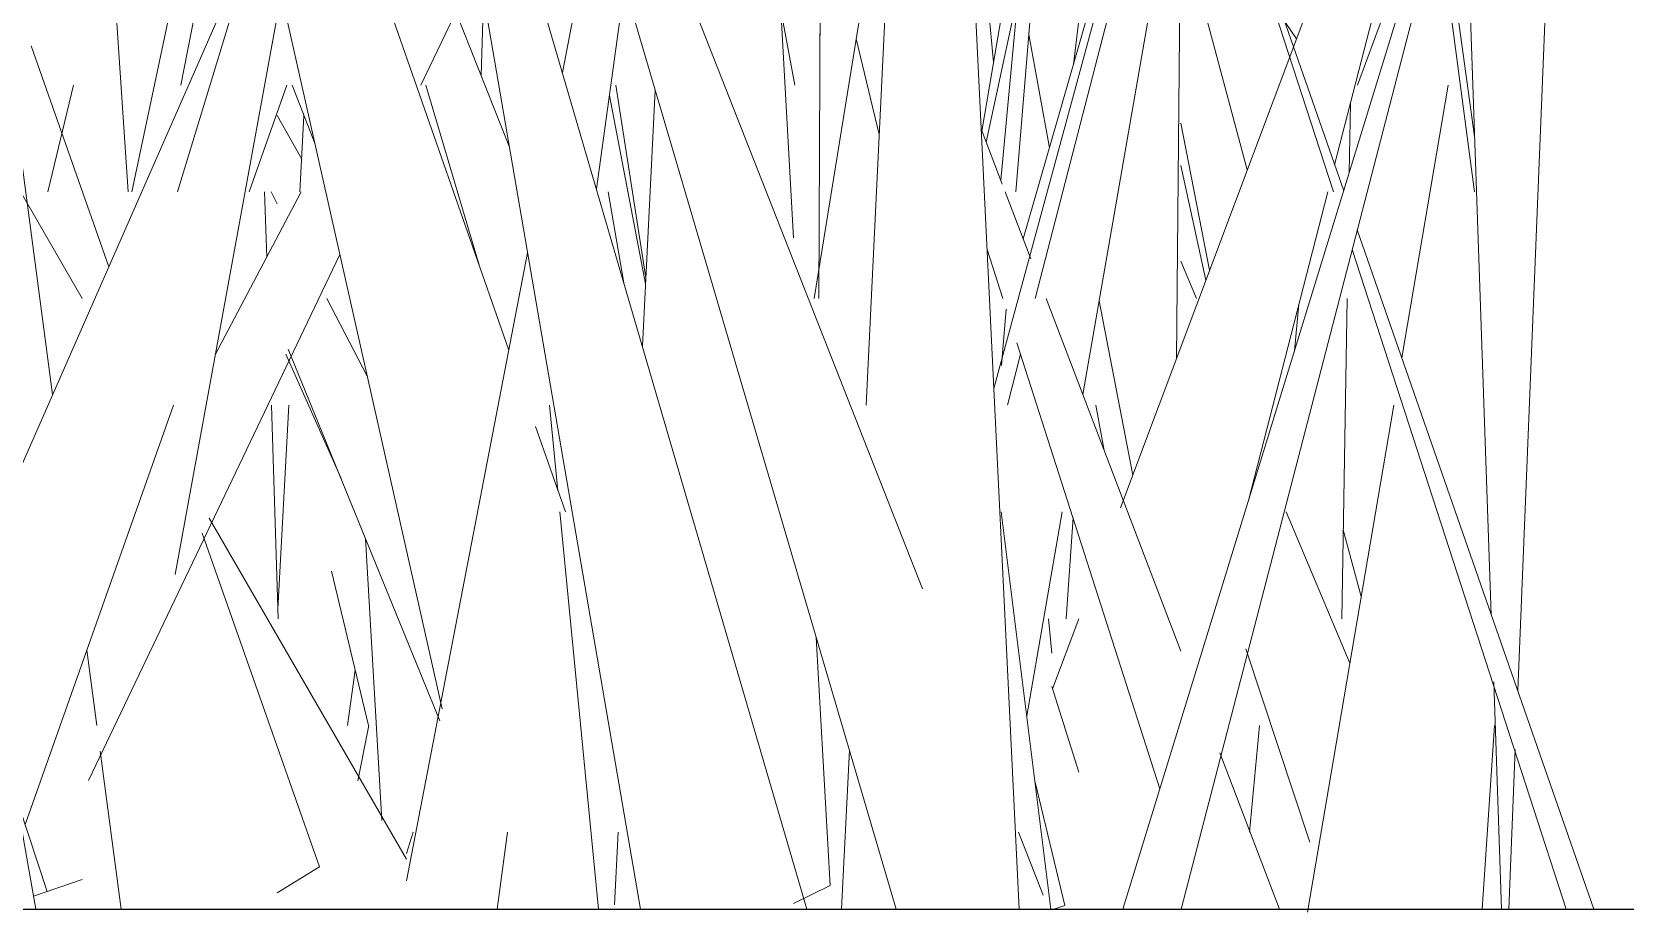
# Model space of a CAD drawing. Header units: millimetres. Extents: x -9575 to 27274, y -4387 to 11354.
# Drawn here: x -6390.26 to -6349.05, y 3047.92 to 3070.68 of the extents above; entities that cross this region are included whole.
import ezdxf

# ---------------------------------------------------------------- set-up
doc = ezdxf.new("R2010")
doc.units = ezdxf.units.MM
doc.layers.add('G-IMPT', color=8, linetype='Continuous', lineweight=9)

# ---------------------------------------------------------------- blocks, each defined once
blk = doc.blocks.new('Grass Array - 25_dwg-V49-North')
at = {"layer": 'G-IMPT'}
for p, q in [((-6365.201, 3066.851), (-6362.137, 3099.068)), ((-6387.766, 3066.547), (-6389.934, 3098.359)), ((-6365.379, 3061.463), (-6355.484, 3097.941)), ((-6350.092, 3096.321), (-6351.829, 3053.655)), ((-6364.719, 3048), (-6367.027, 3095.105)), ((-6379.647, 3053.179), (-6388.665, 3093.226)), ((-6376.536, 3069.629), (-6371.998, 3093.117)), ((-6369.906, 3063.788), (-6369.793, 3091.076)), ((-6362.9, 3089.783), (-6364.809, 3066.547)), ((-6393.365, 3088.618), (-6389.722, 3061.309)), ((-6357.799, 3088.988), (-6364.313, 3063.788)), ((-6370.557, 3065.355), (-6371.717, 3085.859)), ((-6385.903, 3085.316), (-6377.922, 3062.455)), ((-6373.103, 3085.11), (-6375.657, 3066.622)), ((-6374.515, 3048), (-6380.668, 3083.759)), ((-6363.321, 3069.841), (-6361.706, 3083.1)), ((-6364.619, 3065.33), (-6359.584, 3082.828)), ((-6354.292, 3079.188), (-6362.103, 3058.38)), ((-6360.537, 3048), (-6352.397, 3079.359)), ((-6360.111, 3078.343), (-6363.08, 3061.307)), ((-6356.595, 3066.547), (-6360.338, 3078.077)), ((-6385.339, 3077.582), (-6387.672, 3066.547)), ((-6369.881, 3069.744), (-6369.849, 3077.582)), ((-6367.878, 3077.582), (-6368.682, 3061.029)), ((-6378.821, 3077.443), (-6370.211, 3048)), ((-6390.153, 3048), (-6395.246, 3076.657)), ((-6386.403, 3069.306), (-6384.953, 3076.74)), ((-6356.564, 3067.244), (-6354.237, 3076.31)), ((-6360.658, 3062.228), (-6360.521, 3075.992)), ((-6352.511, 3055.613), (-6353.231, 3076.146)), ((-6367.219, 3056.284), (-6374.519, 3074.823)), ((-6368.241, 3074.823), (-6370.021, 3063.788)), ((-6360.38, 3074.666), (-6357.552, 3070.502)), ((-6355.968, 3069.306), (-6354.015, 3074.63)), ((-6386.494, 3066.547), (-6384.289, 3073.792)), ((-6352.945, 3067.976), (-6353.781, 3074.028)), ((-6391.713, 3056.78), (-6384.41, 3073.393)), ((-6354.118, 3073.766), (-6362.04, 3048)), ((-6358.825, 3067.113), (-6360.54, 3073.539)), ((-6353.864, 3073.486), (-6352.949, 3066.547)), ((-6358.476, 3072.733), (-6356.33, 3066.572)), ((-6383.735, 3072.065), (-6386.55, 3056.654)), ((-6380.198, 3069.306), (-6378.879, 3072.065)), ((-6374.987, 3072.065), (-6367.905, 3048)), ((-6365.686, 3068.119), (-6365.015, 3072.065)), ((-6365.383, 3069.902), (-6365.595, 3072.065)), ((-6364.735, 3071.751), (-6365.577, 3067.834)), ((-6378.641, 3069.557), (-6378.578, 3071.613)), ((-6370.523, 3069.306), (-6370.893, 3071.298)), ((-6379.293, 3071.199), (-6377.906, 3067.706)), ((-6368.937, 3070.505), (-6368.342, 3068.031)), ((-6364.475, 3070.619), (-6363.942, 3067.681)), ((-6390.279, 3070.318), (-6388.272, 3064.607)), ((-6389.849, 3066.547), (-6389.18, 3069.306)), ((-6383.661, 3069.306), (-6384.639, 3066.547)), ((-6383.529, 3069.306), (-6382.935, 3067.779)), ((-6378.68, 3064.625), (-6380.066, 3069.306)), ((-6375.155, 3069.306), (-6374.379, 3064.325)), ((-6354.827, 3062.259), (-6353.626, 3069.306)), ((-6354.827, 3062.259), (-6353.626, 3069.306)), ((-6375.323, 3069.035), (-6374.386, 3064.17)), ((-6374.136, 3069.172), (-6374.467, 3062.555)), ((-6356.187, 3067.035), (-6356.157, 3068.827)), ((-6383.28, 3067.39), (-6383.911, 3068.524)), ((-6383.325, 3066.547), (-6383.221, 3068.514)), ((-6365.159, 3066.741), (-6365.708, 3068.176)), ((-6360.54, 3068.319), (-6359.797, 3064.523)), ((-6360.54, 3067.232), (-6359.896, 3064.259)), ((-6388.954, 3063.788), (-6390.518, 3066.493)), ((-6383.291, 3066.547), (-6385.51, 3062.35)), ((-6384.184, 3064.857), (-6384.238, 3066.547)), ((-6383.911, 3066.238), (-6384.072, 3066.547)), ((-6375.349, 3066.547), (-6374.946, 3064.192)), ((-6364.422, 3064.816), (-6365.084, 3066.547)), ((-6358.791, 3058.568), (-6356.743, 3066.547)), ((-6355.978, 3065.564), (-6349.858, 3048)), ((-6388.79, 3051.33), (-6382.292, 3064.924)), ((-6380.573, 3048.736), (-6377.436, 3064.974)), ((-6365.555, 3065.06), (-6365.147, 3063.788)), ((-6360.133, 3063.788), (-6360.54, 3064.757)), ((-6350.574, 3048), (-6356.111, 3065.053)), ((-6381.584, 3061.78), (-6382.632, 3063.788)), ((-6365.059, 3063.512), (-6365.178, 3062.059)), ((-6360.54, 3054.669), (-6364.029, 3063.788)), ((-6361.787, 3059.22), (-6362.658, 3063.728)), ((-6357.488, 3063.643), (-6357.601, 3062.438)), ((-6356.378, 3055.511), (-6356.241, 3063.788)), ((-6364.781, 3062.647), (-6361.083, 3051.114)), ((-6383.689, 3062.354), (-6382.263, 3059.131)), ((-6383.629, 3062.483), (-6379.711, 3052.867)), ((-6364.685, 3062.349), (-6365.027, 3061.029)), ((-6386.595, 3061.029), (-6390.435, 3050.192)), ((-6383.885, 3055.511), (-6384.061, 3061.029)), ((-6383.893, 3055.758), (-6383.615, 3061.029)), ((-6376.868, 3061.029), (-6376.653, 3058.819)), ((-6362.737, 3061.029), (-6362.524, 3059.855)), ((-6357.269, 3047.924), (-6355.036, 3061.029)), ((-6357.269, 3047.924), (-6355.036, 3061.029)), ((-6377.233, 3060.479), (-6376.461, 3058.27)), ((-6380.573, 3049.29), (-6385.673, 3058.112)), ((-6376.6, 3058.27), (-6375.6, 3048)), ((-6365.186, 3058.27), (-6363.903, 3048)), ((-6363.609, 3058.27), (-6364.527, 3053.002)), ((-6363.33, 3058.123), (-6363.505, 3055.511)), ((-6356.173, 3054.357), (-6357.816, 3058.27)), ((-6385.854, 3057.725), (-6382.823, 3049.098)), ((-6355.879, 3056.083), (-6356.34, 3057.808)), ((-6381.21, 3050.294), (-6381.632, 3057.581)), ((-6382.508, 3056.741), (-6381.556, 3052.752)), ((-6363.881, 3054.623), (-6363.968, 3055.511)), ((-6363.18, 3055.511), (-6363.862, 3053.695)), ((-6369.609, 3048.613), (-6369.972, 3055.021)), ((-6388.84, 3054.694), (-6388.581, 3052.752)), ((-6358.863, 3054.735), (-6357.202, 3049.735)), ((-6381.897, 3054.182), (-6382.097, 3052.752)), ((-6363.881, 3053.755), (-6363.184, 3051.541)), ((-6352.244, 3048), (-6352.45, 3053.877)), ((-6381.547, 3052.752), (-6381.832, 3051.314)), ((-6358.506, 3052.752), (-6358.763, 3049.993)), ((-6352.427, 3052.752), (-6352.751, 3048)), ((-6388.492, 3052.085), (-6387.947, 3048)), ((-6369.115, 3052.112), (-6369.315, 3048)), ((-6357.989, 3048), (-6359.534, 3052.04)), ((-6351.891, 3052.128), (-6352.059, 3048)), ((-6364.313, 3051.282), (-6363.546, 3048.098)), ((-6389.863, 3048.46), (-6390.589, 3050.657)), ((-6380.398, 3049.993), (-6380.573, 3049.443)), ((-6377.953, 3049.993), (-6378.228, 3048)), ((-6375.097, 3049.993), (-6375.191, 3048.113)), ((-6364.098, 3048.359), (-6364.742, 3049.993)), ((-6382.823, 3049.098), (-6383.911, 3048.425)), ((-6388.962, 3048.763), (-6390.213, 3048.336)), ((-6369.609, 3048.613), (-6370.557, 3048.15)), ((-6363.881, 3047.981), (-6363.546, 3048.098))]:
    blk.add_line(p, q, dxfattribs=at)
blk = doc.blocks.new('Grass Array - Grass Array-V52-North')
blk.add_blockref('Grass Array - 25_dwg-V49-North', (0, 0))

msp = doc.modelspace()

# ---------------------------------------------------------------- linework, layer by layer
msp.add_line((-6653.468, 3048), (-5853.368, 3048))

# ---------------------------------------------------------------- block references
msp.add_blockref('Grass Array - Grass Array-V52-North', (0, 0))

doc.saveas('drawing.dxf')
